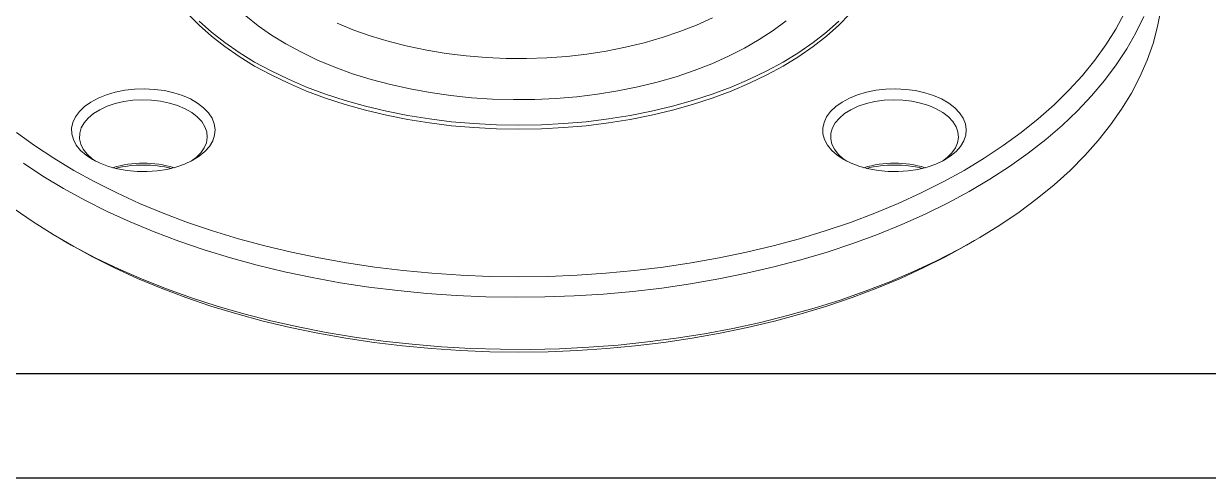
# Model space of a CAD drawing. Header units: millimetres. Extents: x 2429 to 2877, y 1091 to 1407.
# Drawn here: x 2497.2 to 2617.7, y 1091 to 1137.3 of the extents above; entities that cross this region are included whole.
import ezdxf

# ---------------------------------------------------------------- set-up
doc = ezdxf.new("R2010")
doc.units = ezdxf.units.MM
doc.linetypes.add('ACAD_ISO05W100', pattern=[33, 24, -3, 0, -3, 0, -3])
doc.layers.add('AM_BOR', color=2, linetype='ACAD_ISO05W100', lineweight=35)

# ---------------------------------------------------------------- blocks, each defined once
blk = doc.blocks.new('A3 ZTL')
blk.add_line((19.57, 9.78), (401.17, 9.78))
at = {"layer": 'AM_BOR', "color": 135, "linetype": 'Continuous', "lineweight": 25}
blk.add_line((410.96, 0), (0, 0), dxfattribs=at)

msp = doc.modelspace()

# ---------------------------------------------------------------- linework, layer by layer
at = {"color": 7, "linetype": 'Continuous', "lineweight": 15}
for p, q in [((2501.271, 1115.189), (2502.082, 1114.721)), ((2593.106, 1114.721), (2593.917, 1115.189))]:
    msp.add_line(p, q, dxfattribs=at)
at = {"color": 8, "linetype": 'Continuous', "lineweight": 15, "flags": 128}
for points in [[(2523.906, 1135.188), (2522.437, 1136.092), (2521.071, 1137.049), (2519.814, 1138.054), (2518.672, 1139.104), (2517.648, 1140.193), (2516.748, 1141.319), (2515.974, 1142.475), (2515.33, 1143.658), (2514.819, 1144.862), (2514.442, 1146.082), (2514.382, 1146.391)], [(2574.759, 1137.545), (2573.447, 1136.564), (2572.029, 1135.633), (2570.511, 1134.756), (2568.898, 1133.938), (2567.198, 1133.18), (2565.417, 1132.488), (2563.563, 1131.862), (2561.643, 1131.306), (2559.666, 1130.823), (2557.639, 1130.413), (2555.571, 1130.08), (2553.47, 1129.823), (2551.345, 1129.645), (2549.204, 1129.546), (2547.057, 1129.526), (2544.912, 1129.585), (2542.778, 1129.724), (2540.664, 1129.942), (2538.578, 1130.237), (2536.53, 1130.609), (2534.526, 1131.055), (2532.577, 1131.575), (2530.689, 1132.166), (2528.871, 1132.826), (2527.129, 1133.551), (2525.472, 1134.34), (2523.906, 1135.188)], [(2529.129, 1137.298), (2530.81, 1136.611), (2532.567, 1135.99), (2534.394, 1135.439), (2536.28, 1134.961), (2538.218, 1134.557), (2540.199, 1134.23), (2542.213, 1133.981), (2544.252, 1133.811), (2546.306, 1133.721), (2548.367, 1133.711), (2550.423, 1133.781), (2552.467, 1133.931), (2554.488, 1134.161), (2556.478, 1134.468), (2558.428, 1134.853), (2560.328, 1135.313), (2562.17, 1135.846), (2563.945, 1136.449), (2565.646, 1137.12), (2567.265, 1137.856)]]:
    msp.add_lwpolyline(points, dxfattribs=at)
at = {"color": 7, "linetype": 'Continuous', "lineweight": 15, "flags": 128}
for points in [[(2496.284, 1118.419), (2498.204, 1117.086), (2500.229, 1115.805), (2502.353, 1114.579), (2504.572, 1113.41), (2506.881, 1112.301), (2509.276, 1111.255), (2511.752, 1110.273), (2514.303, 1109.358), (2516.925, 1108.511), (2519.61, 1107.734), (2522.355, 1107.03), (2525.152, 1106.398), (2527.997, 1105.842), (2530.883, 1105.361), (2533.804, 1104.957), (2536.754, 1104.631), (2539.727, 1104.383), (2542.717, 1104.215), (2545.717, 1104.125), (2548.72, 1104.115), (2551.722, 1104.185), (2554.714, 1104.334), (2557.692, 1104.562), (2560.648, 1104.868), (2563.577, 1105.253), (2566.473, 1105.714), (2569.328, 1106.252), (2572.138, 1106.865), (2574.897, 1107.551), (2577.598, 1108.31), (2580.235, 1109.139), (2582.805, 1110.038), (2585.3, 1111.003), (2587.716, 1112.034), (2590.047, 1113.127), (2592.289, 1114.281), (2594.437, 1115.493), (2596.487, 1116.76), (2598.434, 1118.081), (2600.274, 1119.452), (2602.003, 1120.869), (2603.618, 1122.332), (2605.115, 1123.835), (2606.49, 1125.376), (2607.743, 1126.953), (2608.868, 1128.56), (2609.865, 1130.196), (2610.731, 1131.856), (2611.464, 1133.538), (2612.062, 1135.237), (2612.525, 1136.951), (2612.852, 1138.674)], [(2502.339, 1122.329), (2504.477, 1121.151), (2506.708, 1120.03), (2509.025, 1118.97), (2511.425, 1117.974), (2513.902, 1117.042), (2516.451, 1116.177), (2519.067, 1115.381), (2521.743, 1114.656), (2524.474, 1114.003), (2527.255, 1113.423), (2530.079, 1112.918), (2532.941, 1112.489), (2535.834, 1112.137), (2538.752, 1111.862), (2541.689, 1111.665), (2544.638, 1111.547), (2547.594, 1111.508), (2550.55, 1111.547), (2553.499, 1111.665), (2556.436, 1111.862), (2559.354, 1112.137), (2562.247, 1112.489), (2565.108, 1112.918), (2567.933, 1113.423), (2570.713, 1114.003), (2573.445, 1114.656), (2576.121, 1115.381), (2578.737, 1116.177), (2581.286, 1117.042), (2583.763, 1117.974), (2586.163, 1118.97), (2588.48, 1120.03), (2590.71, 1121.151), (2592.849, 1122.329), (2594.89, 1123.564), (2596.831, 1124.851), (2598.667, 1126.189), (2600.394, 1127.575), (2602.008, 1129.004), (2603.506, 1130.476), (2604.884, 1131.986), (2606.141, 1133.531), (2607.272, 1135.108), (2608.276, 1136.713), (2609.151, 1138.343)], [(2581.241, 1138.26), (2580.114, 1137.105), (2578.867, 1135.993), (2577.507, 1134.925), (2576.037, 1133.907), (2574.464, 1132.943), (2572.793, 1132.034), (2571.029, 1131.186), (2569.18, 1130.401), (2567.253, 1129.681), (2565.253, 1129.03), (2563.19, 1128.45), (2561.069, 1127.943), (2558.899, 1127.511), (2556.688, 1127.155), (2554.444, 1126.877), (2552.174, 1126.677), (2549.888, 1126.557), (2547.594, 1126.517), (2545.3, 1126.557), (2543.013, 1126.677), (2540.744, 1126.877), (2538.5, 1127.155), (2536.289, 1127.511), (2534.119, 1127.943), (2531.998, 1128.45), (2529.934, 1129.03), (2527.935, 1129.681), (2526.007, 1130.401), (2524.159, 1131.186), (2522.395, 1132.034), (2520.724, 1132.943), (2519.15, 1133.907), (2517.681, 1134.925), (2516.321, 1135.993), (2515.074, 1137.105), (2513.947, 1138.26)], [(2611.114, 1138.002), (2610.314, 1136.331), (2609.383, 1134.682), (2608.321, 1133.06), (2607.132, 1131.468), (2605.818, 1129.909), (2604.381, 1128.386), (2602.825, 1126.903), (2601.152, 1125.462), (2599.367, 1124.068), (2597.474, 1122.722), (2595.475, 1121.427), (2593.375, 1120.187), (2591.18, 1119.004), (2588.892, 1117.88), (2586.518, 1116.818), (2584.062, 1115.82), (2581.529, 1114.888), (2578.925, 1114.023), (2576.255, 1113.229), (2573.524, 1112.506), (2570.739, 1111.857), (2567.906, 1111.281), (2565.03, 1110.781), (2562.117, 1110.358), (2559.173, 1110.013), (2556.205, 1109.745), (2553.219, 1109.557), (2550.222, 1109.448), (2547.218, 1109.418), (2544.216, 1109.467), (2541.22, 1109.597), (2538.238, 1109.805), (2535.276, 1110.092), (2532.34, 1110.457), (2529.435, 1110.899), (2526.569, 1111.418), (2523.747, 1112.012), (2520.976, 1112.68), (2518.26, 1113.421), (2515.606, 1114.233), (2513.019, 1115.114), (2510.505, 1116.063), (2508.068, 1117.078), (2505.715, 1118.155), (2503.451, 1119.294), (2501.278, 1120.492)], [(2580.114, 1137.514), (2578.867, 1136.401), (2577.507, 1135.334), (2576.037, 1134.316), (2574.464, 1133.351), (2572.793, 1132.443), (2571.029, 1131.594), (2569.18, 1130.809), (2567.253, 1130.089), (2565.253, 1129.438), (2563.19, 1128.858), (2561.069, 1128.351), (2558.899, 1127.919), (2556.688, 1127.563), (2554.444, 1127.285), (2552.174, 1127.086), (2549.888, 1126.966), (2547.594, 1126.926), (2545.3, 1126.966), (2543.013, 1127.086), (2540.744, 1127.285), (2538.5, 1127.563), (2536.289, 1127.919), (2534.119, 1128.351), (2531.998, 1128.858), (2529.934, 1129.438), (2527.935, 1130.089), (2526.007, 1130.809), (2524.159, 1131.594), (2522.395, 1132.443), (2520.724, 1133.351), (2519.15, 1134.316), (2517.681, 1135.334), (2516.321, 1136.401), (2515.074, 1137.514)], [(2504.248, 1123.431), (2503.58, 1123.875), (2503.025, 1124.368), (2502.595, 1124.901), (2502.297, 1125.463), (2502.138, 1126.044), (2502.12, 1126.632), (2502.244, 1127.215), (2502.508, 1127.783), (2502.906, 1128.324), (2503.43, 1128.828), (2504.071, 1129.285), (2504.816, 1129.686), (2505.65, 1130.024), (2506.558, 1130.29), (2507.521, 1130.482), (2508.52, 1130.594), (2509.538, 1130.625), (2510.552, 1130.574), (2511.544, 1130.441), (2512.495, 1130.231), (2513.386, 1129.946), (2514.199, 1129.592), (2514.92, 1129.176), (2515.532, 1128.706), (2516.026, 1128.192), (2516.391, 1127.643), (2516.62, 1127.07), (2516.709, 1126.485), (2516.656, 1125.898), (2516.461, 1125.321), (2516.13, 1124.765), (2515.667, 1124.241), (2515.083, 1123.759), (2514.389, 1123.329), (2513.597, 1122.959), (2512.724, 1122.656), (2511.787, 1122.427), (2510.803, 1122.274), (2509.792, 1122.203), (2508.774, 1122.213), (2507.768, 1122.305), (2506.794, 1122.477), (2505.871, 1122.725), (2505.017, 1123.046), (2504.248, 1123.431)], [(2580.616, 1123.431), (2579.948, 1123.875), (2579.393, 1124.368), (2578.963, 1124.901), (2578.665, 1125.463), (2578.505, 1126.044), (2578.488, 1126.632), (2578.612, 1127.215), (2578.875, 1127.783), (2579.273, 1128.324), (2579.798, 1128.828), (2580.439, 1129.285), (2581.184, 1129.686), (2582.018, 1130.024), (2582.925, 1130.29), (2583.888, 1130.482), (2584.888, 1130.594), (2585.905, 1130.625), (2586.92, 1130.574), (2587.912, 1130.441), (2588.863, 1130.231), (2589.754, 1129.946), (2590.567, 1129.592), (2591.287, 1129.176), (2591.9, 1128.706), (2592.394, 1128.192), (2592.759, 1127.643), (2592.988, 1127.07), (2593.077, 1126.485), (2593.023, 1125.898), (2592.829, 1125.321), (2592.497, 1124.765), (2592.035, 1124.241), (2591.451, 1123.759), (2590.756, 1123.329), (2589.965, 1122.959), (2589.092, 1122.656), (2588.154, 1122.427), (2587.171, 1122.274), (2586.16, 1122.203), (2585.141, 1122.213), (2584.136, 1122.305), (2583.162, 1122.477), (2582.239, 1122.725), (2581.384, 1123.046), (2580.616, 1123.431)], [(2514.274, 1123.268), (2514.765, 1123.631), (2515.244, 1124.104), (2515.599, 1124.612), (2515.822, 1125.144), (2515.909, 1125.689), (2515.857, 1126.236), (2515.668, 1126.773), (2515.345, 1127.288), (2514.896, 1127.771), (2514.33, 1128.211), (2513.659, 1128.598), (2512.897, 1128.925), (2512.061, 1129.184), (2511.169, 1129.37), (2510.239, 1129.48), (2509.291, 1129.51), (2508.346, 1129.46), (2507.424, 1129.331), (2506.544, 1129.126), (2505.725, 1128.849), (2504.985, 1128.506), (2504.339, 1128.105), (2503.801, 1127.654), (2503.382, 1127.162), (2503.092, 1126.641), (2502.937, 1126.1), (2502.92, 1125.553), (2503.041, 1125.009), (2503.298, 1124.482), (2503.685, 1123.982), (2504.194, 1123.519), (2504.547, 1123.268)], [(2590.641, 1123.268), (2591.132, 1123.631), (2591.612, 1124.104), (2591.967, 1124.612), (2592.19, 1125.144), (2592.277, 1125.689), (2592.225, 1126.236), (2592.035, 1126.773), (2591.712, 1127.288), (2591.263, 1127.771), (2590.697, 1128.211), (2590.026, 1128.598), (2589.265, 1128.925), (2588.429, 1129.184), (2587.536, 1129.37), (2586.606, 1129.48), (2585.659, 1129.51), (2584.714, 1129.46), (2583.792, 1129.331), (2582.912, 1129.126), (2582.093, 1128.849), (2581.352, 1128.506), (2580.706, 1128.105), (2580.168, 1127.654), (2579.75, 1127.162), (2579.46, 1126.641), (2579.305, 1126.1), (2579.287, 1125.553), (2579.408, 1125.009), (2579.665, 1124.482), (2580.052, 1123.982), (2580.561, 1123.519), (2580.914, 1123.268)], [(2496.521, 1126.189), (2498.357, 1124.851), (2500.297, 1123.564), (2502.339, 1122.329)], [(2501.278, 1120.492), (2499.204, 1121.746), (2497.231, 1123.054)], [(2502.082, 1114.721), (2502.089, 1114.716), (2504.239, 1113.531), (2506.482, 1112.405), (2508.812, 1111.339), (2511.225, 1110.337), (2513.716, 1109.4), (2516.279, 1108.53), (2518.909, 1107.73), (2521.6, 1107.001), (2524.347, 1106.344), (2527.143, 1105.761), (2529.983, 1105.254), (2532.86, 1104.822), (2535.769, 1104.468), (2538.703, 1104.192), (2541.656, 1103.994), (2544.622, 1103.875), (2547.594, 1103.835), (2550.566, 1103.875), (2553.532, 1103.994), (2556.485, 1104.192), (2559.419, 1104.468), (2562.328, 1104.822), (2565.205, 1105.254), (2568.045, 1105.761), (2570.841, 1106.344), (2573.588, 1107.001), (2576.279, 1107.73), (2578.909, 1108.53), (2581.472, 1109.4), (2583.962, 1110.337), (2586.376, 1111.339), (2588.706, 1112.405), (2590.949, 1113.531), (2593.099, 1114.716), (2593.106, 1114.721)]]:
    msp.add_lwpolyline(points, dxfattribs=at)
at = {"color": 7, "linetype": 'Continuous', "lineweight": 15}
for centre, radius, start, end in [((2509.41, 1112.371), 10.693, 73.05646, 106.94354), ((2509.41, 1110.673), 12.198, 76.46496, 103.53504), ((2585.778, 1112.371), 10.693, 73.05646, 106.94354), ((2585.778, 1110.673), 12.198, 76.46496, 103.53504)]:
    msp.add_arc(centre, radius, start, end, dxfattribs=at)

# ---------------------------------------------------------------- block references
at = {"linetype": 'ByBlock', "lineweight": 0, "xscale": 1.089, "yscale": 1.089, "zscale": 1.089}
msp.add_blockref('A3 ZTL', (2429.046, 1090.997), dxfattribs=at)

doc.saveas('drawing.dxf')
